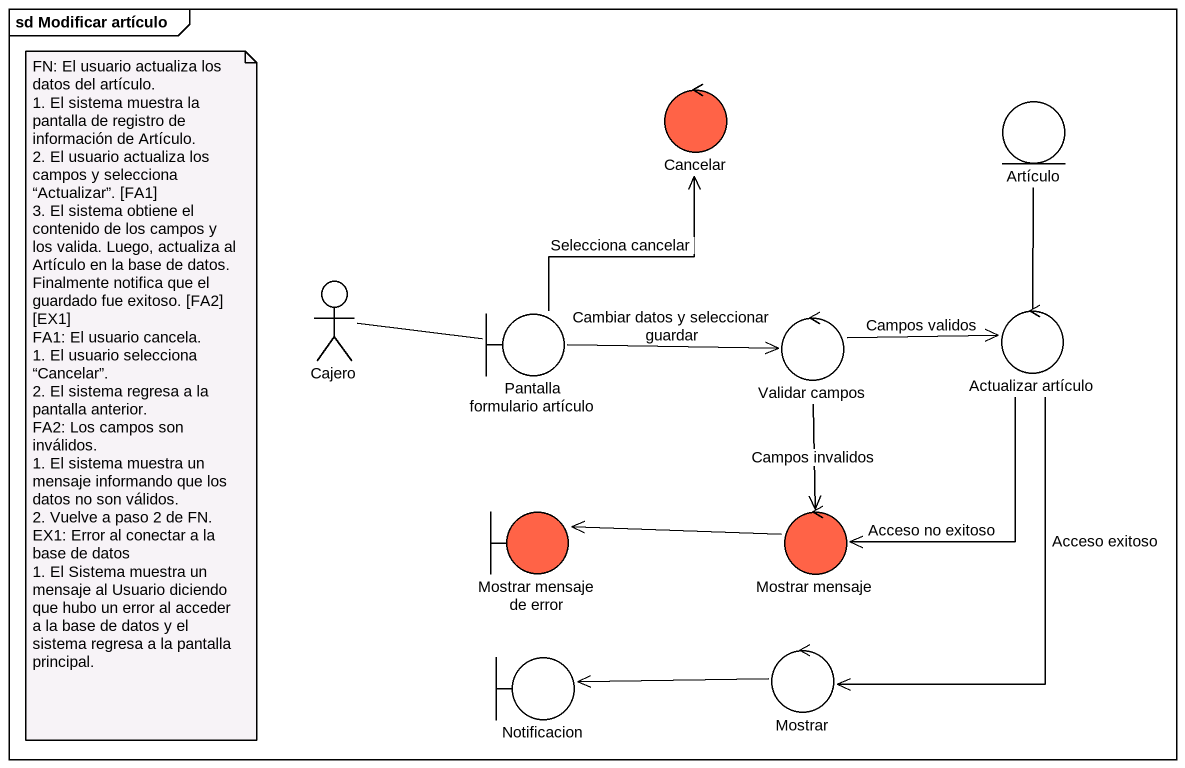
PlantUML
@startuml
mainframe sd Modificar artículo
control Cancelar #FF6347
entity Artículo
actor Cajero
boundary "Pantalla formulario artículo" as Pantalla_formulario_artículo
control "Validar campos" as Validar_campos
control "Actualizar artículo" as Actualizar_artículo
boundary "Mostrar mensaje de error" as Mostrar_mensaje_de_error #FF6347
control "Mostrar mensaje" as Mostrar_mensaje #FF6347
boundary Notificacion
control Mostrar
Cajero -right- Pantalla_formulario_artículo
Pantalla_formulario_artículo -up-> Cancelar : Selecciona cancelar
Pantalla_formulario_artículo -right-> Validar_campos : Cambiar datos y seleccionar guardar
Validar_campos -right-> Actualizar_artículo : Campos validos
Validar_campos --> Mostrar_mensaje : Campos invalidos
Actualizar_artículo -up- Artículo
Actualizar_artículo --> Mostrar_mensaje : Acceso no exitoso
Actualizar_artículo --> Mostrar : Acceso exitoso
Mostrar_mensaje -left-> Mostrar_mensaje_de_error
Mostrar -left-> Notificacion
note as N1
  FN: El usuario actualiza los datos del artículo.
  1. El sistema muestra la pantalla de registro de información de Artículo.
  2. El usuario actualiza los campos y selecciona “Actualizar”. [FA1]
  3. El sistema obtiene el contenido de los campos y los valida. Luego, actualiza al Artículo en la base de datos. Finalmente notifica que el guardado fue exitoso. [FA2] [EX1]
  FA1: El usuario cancela.
  1. El usuario selecciona “Cancelar”.
  2. El sistema regresa a la pantalla anterior.
  FA2: Los campos son inválidos.
  1. El sistema muestra un mensaje informando que los datos no son válidos.
  2. Vuelve a paso 2 de FN.
  EX1: Error al conectar a la base de datos
  1. El Sistema muestra un mensaje al Usuario diciendo que hubo un error al acceder a la base de datos y el sistema regresa a la pantalla principal.
end note
@enduml
